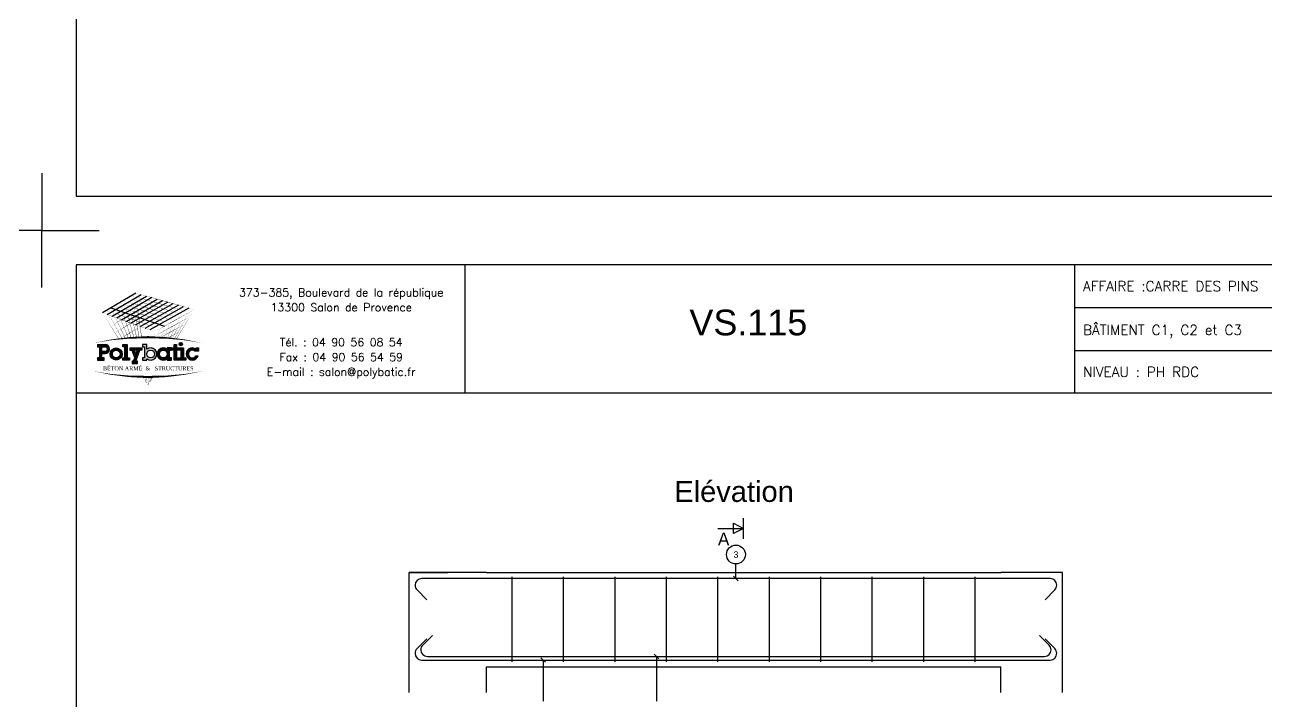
# Model space of a CAD drawing. Header units: metres. Extents: x -5618 to 118954, y -306 to 4637.
# Drawn here: x 26874 to 27598, y 619 to 1014 of the extents above; entities that cross this region are included whole.
import ezdxf
from ezdxf.enums import TextEntityAlignment as Align

# ---------------------------------------------------------------- set-up
doc = ezdxf.new("R2010")
doc.units = ezdxf.units.M
for name, color, linetype in [('1', 7, 'Continuous'), ('104', 7, 'Continuous'), ('173', 7, 'Continuous'), ('6', 7, 'Continuous'), ('7', 7, 'Continuous')]:
    doc.layers.add(name, color=color, linetype=linetype)
doc.styles.add('ARIAL', font='ARIAL.TTF')
doc.styles.add('POLYBATIC', font='TIMES.TTF')
doc.styles.add('schéma', font='simplex.shx')

# ---------------------------------------------------------------- blocks, each defined once
blk = doc.blocks.new('A$C492E529B')
h = blk.add_hatch(color=256)
h.paths.add_polyline_path([(-1.982500000000002, 0.1), (-2.082500000000003, 0.1), (-2.082500000000003, 0.2999999999999999), (-1.932500000000003, 0.2999999999999999, 1), (-1.932500000000003, 0.7), (-2.282500000000002, 0.7), (-2.282500000000001, 0.6), (-2.182500000000003, 0.6), (-2.182500000000003, 0.1), (-2.282500000000003, 0.1), (-2.282500000000004, -6.938893903907228e-18), (-1.982500000000003, -6.938893903907228e-18)])
h.paths.add_polyline_path([(-2.082500000000003, 0.3999999999999889), (-2.082500000000003, 0.6), (-1.932500000000003, 0.6, -1), (-1.932500000000003, 0.3999999999999999)], flags=16)
for color, points in [(256, [(-0.9375, 0.7), (-1.137499999999999, 0.7000000000000001), (-1.137500000000001, 0.5999999999999999), (-1.0375, 0.6), (-1.0375, 0.09999999999999998), (-1.137500000000001, 0.09999999999999996), (-1.137499999999999, -4.163336342344337e-17), (-0.8375000000000021, -4.163336342344337e-17), (-0.8375000000000004, 0.09999999999999994), (-0.9374999999999982, 0.09999999999999998)]), (256, [(1.392500000000002, 0.55), (1.2925, 0.55), (1.2925, 0.7000000000000001), (1.192500000000003, 0.7000000000000001), (1.192500000000003, 0.55), (1.092500000000003, 0.55), (1.092500000000003, 0.45), (1.192500000000004, 0.45), (1.192500000000003, -6.938893903907228e-18), (1.392500000000002, -6.938893903907228e-18), (1.392500000000002, 0.1), (1.292500000000004, 0.1), (1.292500000000004, 0.45), (1.392500000000005, 0.45)]), (140, [(1.412500000000003, 0.7250000000000001, 1), (1.562500000000005, 0.7250000000000001, 1)]), (256, [(-0.3674999999999997, 0.45), (-0.2675000000000001, 0.45), (-0.2674999999999983, 0.55), (-0.5234481005020868, 0.55), (-0.5234481005020868, 0.45), (-0.4734481005020861, 0.45), (-0.5425000000000004, 0.2527088585773882), (-0.6115518994979148, 0.45), (-0.5615518994979141, 0.45), (-0.5615518994979141, 0.55), (-0.8175000000000008, 0.55), (-0.8175000000000008, 0.45), (-0.7175000000000011, 0.45), (-0.5954740502510436, 0.1013544292886954), (-0.6484481005020868, -0.04999999999999991), (-0.7175000000000011, -0.04999999999999991), (-0.7175000000000011, -0.1499999999999999), (-0.4675000000000011, -0.1499999999999999), (-0.4675000000000011, -0.04999999999999991), (-0.5424999999999986, -0.0499999999999999)]), (256, [(1.612500000000002, 0.55), (1.412500000000003, 0.55), (1.412500000000003, 0.45), (1.512500000000003, 0.45), (1.512500000000003, 0.1), (1.412500000000003, 0.09999999999999999), (1.412500000000003, -6.938893903907228e-18), (1.712500000000002, -6.938893903907228e-18), (1.7125, 0.09999999999999999), (1.612500000000002, 0.1)]), (256, [(2.129974487139162, 0.4), (2.282500000000004, 0.4), (2.282500000000002, 0.55), (2.182500000000005, 0.55), (2.182500000000003, 0.487132034355964, 3.359496397493009), (2.272075131106462, 0.2), (2.165613883008421, 0.2, -3.125801635094081)])]:
    blk.add_hatch(color=color).paths.add_polyline_path(points)
h = blk.add_hatch(color=256)
h.paths.add_polyline_path([(-0.04749999999999943, 0.4871320343559638), (-0.04749999999999766, 0.7000000000000001), (-0.2474999999999987, 0.7), (-0.2474999999999987, 0.6000000000000001), (-0.1474999999999991, 0.6000000000000001), (-0.1474999999999991, 0.1), (-0.2475000000000005, 0.09999999999999999), (-0.2474999999999987, -6.938893903907228e-18), (-0.04749999999999766, -1.387778780781446e-17), (-0.04749999999999943, 0.06286796564403607, 2.121320343559649)])
h.paths.add_polyline_path([(-0.04749999999999943, 0.275, -1), (0.3025000000000002, 0.275, -1)], flags=16)
h = blk.add_hatch(color=256)
h.paths.add_polyline_path([(-1.157500000000001, 0.275, 1), (-1.707500000000001, 0.275, 1)])
h.paths.add_polyline_path([(-1.607500000000002, 0.275, -1), (-1.257500000000002, 0.275, -1)], flags=16)
h = blk.add_hatch(color=256)
h.paths.add_polyline_path([(1.072500000000003, 0.1), (0.9725000000000037, 0.1), (0.9725000000000037, 0.45), (1.072500000000003, 0.45), (1.072500000000003, 0.55), (0.872500000000004, 0.55), (0.872500000000004, 0.4871320343559638, 2.121320343559652), (0.872500000000004, 0.06286796564403632), (0.8725000000000058, -1.387778780781446e-17), (1.072500000000002, 0)])
h.paths.add_polyline_path([(0.5225000000000026, 0.275, -1), (0.8725000000000023, 0.275, -1)], flags=16)
for p, q in [((-0.5954740502510436, 0.101354429288693), (-0.7175000000000011, 0.45)), ((-0.6484481005020868, -0.04999999999999991), (-0.5954740502510454, 0.1013544292886897)), ((-0.5425000000000004, 0.2527088585773872), (-0.6115518994979148, 0.45)), ((-0.5425000000000004, -0.04999999999999991), (-0.3674999999999997, 0.45)), ((-0.5425000000000004, 0.2527088585773867), (-0.4734481005020861, 0.45)), ((0.872500000000004, 0.55), (0.872500000000004, 0.4871320343559638)), ((1.072500000000003, 0.55), (0.872500000000004, 0.55)), ((0.872500000000004, 0.06286796564403632), (0.872500000000004, -6.938893903907228e-18)), ((0.9725000000000037, 0.1), (0.9725000000000037, 0.45)), ((0.9725000000000037, 0.45), (1.072500000000003, 0.45)), ((1.072500000000003, 0.1), (0.9725000000000037, 0.1)), ((1.072500000000003, 0.45), (1.072500000000003, 0.55)), ((1.072500000000003, -6.938893903907228e-18), (1.072500000000003, 0.1)), ((2.165613883008421, 0.2), (2.272075131106462, 0.2)), ((0.872500000000004, -6.938893903907228e-18), (1.072500000000003, -6.938893903907228e-18))]:
    blk.add_line(p, q)
for points in [[(-2.282500000000002, 0.7), (-1.932500000000003, 0.7)], [(-2.282500000000002, 0.7), (-2.282500000000002, 0.6), (-2.182500000000003, 0.6), (-2.182500000000003, 0.1), (-2.282500000000002, 0.1), (-2.282500000000002, -6.938893903907228e-18), (-1.982500000000003, -6.938893903907228e-18), (-1.982500000000003, 0.1), (-2.082500000000003, 0.1), (-2.082500000000003, 0.2999999999999999), (-1.932500000000003, 0.2999999999999999)], [(-2.082500000000003, 0.3999999999999999), (-2.082500000000003, 0.6), (-1.932500000000003, 0.6)], [(-1.137499999999999, 0.7), (-0.9375, 0.7), (-0.9375, 0.09999999999999998), (-0.8375000000000004, 0.09999999999999994), (-0.8375000000000004, -4.163336342344337e-17), (-1.137499999999999, -4.163336342344337e-17), (-1.137499999999999, 0.09999999999999998), (-1.0375, 0.09999999999999998), (-1.0375, 0.6), (-1.137499999999999, 0.6), (-1.137499999999999, 0.7)], [(-0.2474999999999987, 0.7), (-0.2474999999999987, 0.6000000000000001), (-0.1474999999999991, 0.6000000000000001), (-0.1474999999999991, 0.1), (-0.2474999999999987, 0.1), (-0.2474999999999987, -6.938893903907228e-18), (-0.04749999999999943, -6.938893903907228e-18), (-0.04749999999999943, 0.06286796564403607)], [(-0.04749999999999943, 0.4871320343559638), (-0.04749999999999943, 0.7), (-0.2474999999999987, 0.7)], [(1.092500000000003, 0.55), (1.192500000000003, 0.55), (1.192500000000003, 0.7000000000000001), (1.292500000000002, 0.7000000000000001), (1.292500000000002, 0.55), (1.392500000000004, 0.55), (1.392500000000004, 0.45), (1.292500000000002, 0.45), (1.292500000000002, 0.1), (1.392500000000004, 0.1), (1.392500000000004, -6.938893903907228e-18), (1.192500000000003, -6.938893903907228e-18), (1.192500000000003, 0.45), (1.092500000000003, 0.45)], [(-2.082500000000003, 0.3999999999999999), (-1.932500000000003, 0.3999999999999999)], [(-0.8175000000000008, 0.55), (-0.5615518994979141, 0.55)], [(-0.8175000000000008, 0.55), (-0.8175000000000008, 0.45), (-0.7175000000000011, 0.45)], [(-0.6115518994979148, 0.45), (-0.5615518994979141, 0.45), (-0.5615518994979141, 0.55)], [(-0.5234481005020868, 0.55), (-0.2675000000000001, 0.55), (-0.2675000000000001, 0.45), (-0.3674999999999997, 0.45)], [(-0.4734481005020861, 0.45), (-0.5234481005020868, 0.45), (-0.5234481005020868, 0.55)], [(1.092500000000003, 0.45), (1.092500000000003, 0.55)], [(1.412500000000003, 0.45), (1.412500000000003, 0.55), (1.612500000000002, 0.55), (1.612500000000002, 0.1), (1.712500000000002, 0.1), (1.712500000000002, -6.938893903907228e-18), (1.412500000000003, -6.938893903907228e-18), (1.412500000000003, 0.1), (1.512500000000003, 0.1), (1.512500000000003, 0.45), (1.412500000000003, 0.45)], [(2.182500000000003, 0.487132034355964), (2.182500000000003, 0.55), (2.282500000000002, 0.55), (2.282500000000002, 0.4), (2.129974487139162, 0.4)], [(-0.6484481005020868, -0.04999999999999991), (-0.7175000000000011, -0.04999999999999991), (-0.7175000000000011, -0.1499999999999999), (-0.4675000000000011, -0.1499999999999999), (-0.4675000000000011, -0.04999999999999991), (-0.5425000000000004, -0.04999999999999991)]]:
    blk.add_lwpolyline(points)
at = {"color": 140}
blk.add_circle((1.487500000000004, 0.7250000000000001), 0.07500000000000107, dxfattribs=at)
for centre, radius in [((-1.432500000000001, 0.275), 0.275), ((-1.432500000000001, 0.275), 0.175), ((0.1275000000000013, 0.275), 0.175), ((0.6975000000000033, 0.275), 0.175)]:
    blk.add_circle(centre, radius)
for centre, radius, start, end in [((-1.932500000000003, 0.5), 0.2, 270, 90), ((-1.932500000000003, 0.5), 0.1, 270, 90), ((0.1275000000000013, 0.275), 0.275, 230.4788036413577, 129.5211963586423), ((0.6975000000000033, 0.275), 0.275, 50.47880364135766, 309.5211963586423), ((2.007500000000002, 0.275), 0.275, 50.47880364135766, 344.1733798681277), ((2.007500000000002, 0.275), 0.175, 45.58469140280684, 334.6230664748476)]:
    blk.add_arc(centre, radius, start, end)
blk = doc.blocks.new('POLYBATIC')
at = {"color": 140}
for p, q in [((-0.4296875000004547, 3.28125), (-1.601562500000455, 2.578125)), ((-1.434659090909463, 2.517755681818244), (-0.2414772727272521, 3.227982954545496)), ((-1.267755681818471, 2.457386363636374), (-0.05326704545473149, 3.174715909090992)), ((0.1349431818182438, 3.121448863636374), (-1.100852272727479, 2.397017045454504)), ((-1.308593750000455, 2.75390625), (0.5859375, 2.109375)), ((-0.933948863636715, 2.336647727272748), (0.323153409090537, 3.06818181818187)), ((-0.7670454545457233, 2.276278409090992), (0.5113636363635123, 3.014914772727252)), ((0.6995738636360329, 2.961647727272748), (-0.6001420454547315, 2.215909090909008)), ((-0.4332386363639671, 2.155539772727366), (0.8877840909092356, 2.908380681818244)), ((1.075994318181529, 2.855113636363626), (-0.2663352272729753, 2.095170454545496)), ((-0.09943181818198354, 2.034801136363626), (1.264204545454504, 2.801846590909008)), ((1.452414772727025, 2.748579545454504), (0.06747159090900823, 1.97443181818187))]:
    blk.add_line(p, q, dxfattribs=at)
for points in [[(-1.015625000000455, 2.9296875, 0.015625, 0, 0), (-0.4296875000004547, 3.28125, 0, 0, 0)], [(-0.8380681818182438, 2.87286931818187, 0.015625, 0, 0), (-0.2414772727272521, 3.227982954545496, 0, 0, 0)], [(0.283203125, 2.802734375, 0.015625, 0, 0), (-0.7226562500004547, 3.10546875, 0, 0, 0)], [(-0.3979455071712437, 1.710090152438511, 0.01404154563583916, 0, 0), (-0.7226562500004547, 3.10546875, 0, 0, 0)], [(-0.6605113636364877, 2.816051136363626, 0.015625, 0, 0), (-0.05326704545473149, 3.174715909090992, 0, 0, 0)], [(0.4443359375002274, 2.8955078125, 0.015625, 0, 0), (-0.5761718750004547, 3.193359375, 0, 0, 0)], [(-0.3091679367046254, 1.713523988177485, 0.01448156953465553, 0, 0), (-0.5761718750004547, 3.193359375, 0, 0, 0)], [(-0.4829545454547315, 2.759232954545496, 0.015625, 0, 0), (0.1349431818182438, 3.121448863636374, 0, 0, 0)], [(0.60546875, 2.98828125, 0.015625, 0, 0), (-0.4296875000004547, 3.28125, 0, 0, 0)], [(-0.2247129179731928, 1.715989555429132, 0.01490724232924596, 0, 0), (-0.4296875000004547, 3.28125, 0, 0, 0)], [(-0.3053977272729753, 2.702414772727366, 0.015625, 0, 0), (0.323153409090537, 3.06818181818187, 0, 0, 0)], [(-1.601562500000455, 2.578125, 0, 0.015625, 0), (-1.015625000000455, 2.9296875, 0, 0, 0)], [(-1.455965909090764, 2.34375, 0, 0.015625, 0), (-0.9232954545454959, 2.663352272727366, 0, 0, 0)], [(-0.5224609375, 2.3388671875, 0.015625, 0, 0), (-1.455078125000455, 2.666015625, 0, 0, 0)], [(-0.9131357219118854, 1.673060752227684, 0.0116390314757204, 0, 0), (-1.455078125000455, 2.666015625, 0, 0, 0)], [(-1.434659090909463, 2.517755681818244, 0, 0.015625, 0), (-0.8380681818182438, 2.87286931818187, 0, 0, 0)], [(-0.3613281249997726, 2.431640625, 0.015625, 0, 0), (-1.308593750000455, 2.75390625, 0, 0, 0)], [(-0.8000544418000572, 1.683696661101635, 0.01214422228537064, 0, 0), (-1.308593750000455, 2.75390625, 0, 0, 0)], [(-1.267755681818471, 2.457386363636374, 0, 0.015625, 0), (-0.6605113636364877, 2.816051136363626, 0, 0, 0)], [(-0.2001953125, 2.5244140625, 0.015625, 0, 0), (-1.162109375000455, 2.841796875, 0, 0, 0)], [(-0.6921335829376858, 1.692528341469028, 0.01263800449243644, 0, 0), (-1.162109375000455, 2.841796875, 0, 0, 0)], [(-1.100852272727479, 2.397017045454504, 0, 0.015625, 0), (-0.4829545454547315, 2.759232954545496, 0, 0, 0)], [(-0.03906250000045475, 2.6171875, 0.015625, 0, 0), (-1.015625000000455, 2.9296875, 0, 0, 0)], [(-0.5892474188822234, 1.699752169851649, 0.0131193101882493, 0, 0), (-1.015625000000455, 2.9296875, 0, 0, 0)], [(-0.933948863636715, 2.336647727272748, 0, 0.015625, 0), (-0.3053977272729753, 2.702414772727366, 0, 0, 0)], [(-0.390625, 2.982954545454504, 0, 0.015625, 0), (-0.9232954545454959, 2.663352272727366, 0, 0, 0)], [(0.1220703125, 2.7099609375, 0.015625, 0, 0), (-0.8691406250004547, 3.017578125, 0, 0, 0)], [(-0.4912426523219438, 1.705550332218991, 0.01358734283786201, 0, 0), (-0.8691406250004547, 3.017578125, 0, 0, 0)], [(-0.3515625, 2.684659090909008, 0, 0.015625, 0), (-0.8309659090909918, 2.397017045454504, 0, 0, 0)], [(-0.7670454545457233, 2.276278409090992, 0, 0.015625, 0), (-0.1278409090909918, 2.645596590909008, 0, 0, 0)], [(-0.1278409090909918, 2.645596590909008, 0.015625, 0, 0), (0.5113636363635123, 3.014914772727252, 0, 0, 0)], [(0.04971590909099177, 2.588778409090992, 0.015625, 0, 0), (0.6995738636360329, 2.961647727272748, 0, 0, 0)], [(1.11328125, 2.40234375, 0, 0.015625, 0), (0.1220703125, 2.7099609375, 0, 0, 0)], [(0.2272727272727479, 2.531960227272748, 0.015625, 0, 0), (0.8877840909092356, 2.908380681818244, 0, 0, 0)], [(1.2890625, 2.5, 0, 0.015625, 0), (0.283203125, 2.802734375, 0, 0, 0)], [(0.4048295454542767, 2.475142045454504, 0.015625, 0, 0), (1.075994318181529, 2.855113636363626, 0, 0, 0)], [(1.46484375, 2.59765625, 0, 0.015625, 0), (0.4443359375002274, 2.8955078125, 0, 0, 0)], [(0.5823863636364877, 2.41832386363626, 0.015625, 0, 0), (1.264204545454504, 2.801846590909008, 0, 0, 0)], [(1.640625000000227, 2.6953125, 0, 0.015625, 0), (0.60546875, 2.98828125, 0, 0, 0)], [(0.7599431818180165, 2.36150568181813, 0.015625, 0, 0), (1.452414772727025, 2.748579545454504, 0, 0, 0)], [(0.9374999999995453, 2.3046875, 0.015625, 0, 0), (1.640625000000227, 2.6953125, 0, 0, 0)], [(1.012016020391002, 1.662597747784957, 0.01197350437350787, 0, 0), (1.640625000000227, 2.6953125, 0, 0, 0)], [(-0.68359375, 2.24609375, 0.015625, 0, 0), (-1.601562500000455, 2.578125, 0, 0, 0)], [(-1.031467709796289, 1.660411435280935, 0.01112380078447304, 0, 0), (-1.601562500000455, 2.578125, 0, 0, 0)], [(-1.310369318181984, 2.109375, 0, 0.015625, 0), (-0.8309659090909918, 2.397017045454504, 0, 0, 0)], [(-0.3124999999997726, 2.386363636363626, 0, 0.015625, 0), (-0.738636363636715, 2.13068181818187, 0, 0, 0)], [(0.234375, 1.9140625, 0, 0.015625, 0), (-0.68359375, 2.24609375, 0, 0, 0)], [(-0.6001420454547315, 2.215909090909008, 0, 0.015625, 0), (0.04971590909099177, 2.588778409090992, 0, 0, 0)], [(0.41015625, 2.01171875, 0, 0.015625, 0), (-0.5224609375, 2.3388671875, 0, 0, 0)], [(-0.4332386363639671, 2.155539772727366, 0, 0.015625, 0), (0.2272727272727479, 2.531960227272748, 0, 0, 0)], [(0.5859375, 2.109375, 0, 0.015625, 0), (-0.3613281249997726, 2.431640625, 0, 0, 0)], [(-0.2663352272729753, 2.095170454545496, 0, 0.015625, 0), (0.4048295454542767, 2.475142045454504, 0, 0, 0)], [(0.7617187500002274, 2.20703125, 0, 0.015625, 0), (-0.2001953125, 2.5244140625, 0, 0, 0)], [(-0.09943181818198354, 2.034801136363626, 0, 0.015625, 0), (0.5823863636364877, 2.41832386363626, 0, 0, 0)], [(0.9374999999995453, 2.3046875, 0, 0.015625, 0), (-0.03906250000045475, 2.6171875, 0, 0, 0)], [(0.06747159090900823, 1.97443181818187, 0, 0.015625, 0), (0.7599431818180165, 2.36150568181813, 0, 0, 0)], [(0.234375, 1.9140625, 0, 0.015625, 0), (0.9374999999995453, 2.3046875, 0, 0, 0)], [(0.5866968277300657, 1.699916449576676, 0.007180386554667803, 0, 0), (0.7617187500002274, 2.20703125, 0, 0, 0)], [(0.6885950454347949, 1.692796153361087, 0.008296831818832406, 0, 0), (0.9374999999995453, 2.3046875, 0, 0, 0)], [(0.7648212005681216, 1.884417712436971, 0.015625, 0, 0), (1.342329545454277, 2.20525568181813, 0, 0, 0)], [(0.7810150218122089, 1.685348204963248, 0.00932677131755205, 0, 0), (1.11328125, 2.40234375, 0, 0, 0)], [(0.8522727272725206, 2.095170454545496, 0.015625, 0, 0), (1.491477272727025, 2.450284090909008, 0, 0, 0)], [(0.8650912233908912, 1.677752675667421, 0.01027809155415822, 0, 0), (1.2890625, 2.5, 0, 0, 0)], [(0.9418075391890852, 1.670138702828694, 0.01115810583063171, 0, 0), (1.46484375, 2.59765625, 0, 0, 0)], [(-1.953125, 1.5078125, 0, 0.078125, -0.05384344768960826), (0, 1.71875, 0, 0, 0)], [(-1.164772727272975, 1.875, 0, 0.015625, 0), (-0.738636363636715, 2.13068181818187, 0, 0, 0)], [(-1.019176136363967, 1.640625, 0, 0.015625, 0), (-0.6463068181817562, 1.864346590909008, 0, 0, 0)], [(-0.2734375, 2.08806818181813, 0, 0.015625, 0), (-0.6463068181817562, 1.864346590909008, 0, 0, 0)], [(-0.2343750000004547, 1.789772727272748, 0, 0.006380219183002012, 0), (-0.364879483288405, 1.711470037299478, 0, 0.006380219183002012, 0)], [(1.953125, 1.5078125, 0, 0.078125, 0.05384344768960826), (0, 1.71875, 0, 0, 0)], [(0.2130681818182438, 1.74005681818187, 0, 0.015625, 0), (0.8522727272725206, 2.095170454545496, 0, 0, 0)], [(0.2101635290903232, 1.716335487573815, 0.003228196121244227, 0, 0), (0.234375, 1.9140625, 0, 0, 0)], [(0.3490664007761097, 1.712087584760297, 0.004654464702752464, 0, 0), (0.41015625, 2.01171875, 0, 0, 0)], [(0.4469534160696185, 1.707824498826653, 0.006931142164855608, 0.015625, 0), (0.7670454545452685, 1.885653409090992, 0, 0, 0)], [(0.4740167860959446, 1.706460429945992, 0.005969104741541102, 0, 0), (0.5859375, 2.109375, 0, 0, 0)], [(0.6795939278408696, 1.674900666982467, 0.015625, 0, 0), (1.193181818181984, 1.960227272727366, 0, 0, 0)], [(0.9595825479204905, 1.668281339753776, 0.002934513941093933, 0, 0), (1.044034090909008, 1.715198863636374, 0, 0, 0)], [(-1.953125, 0.5234375, 0, 0.078125, 0.05384344768960826), (0, 0.3125, 0, 0, 0)], [(1.953125, 0.5234375, 0, 0.078125, -0.05384344768960826), (0, 0.3125, 0, 0, 0)], [(0, 0, 0, 0.003813184372856077, 0), (-0.195425699109137, 0.3145877107606339, 0, 0.003813184372856077, 0)], [(0, 0, 0, 0.003681835129602301, 0), (-0.1714354482223825, 0.3141065594943484, 0, 0.003681835129602301, 0)], [(0, 0, 0, 0.003559883067564705, 0), (-0.1490701034542781, 0.3137146953291676, 0, 0.003559883067564705, 0)], [(0, 0, 0, 0.003446298807918057, 0), (-0.1281592369196005, 0.3133977978450275, 0, 0.003446298807918057, 0)], [(0, 0, 0, 0.003340204242443637, 0), (-0.1085566378797012, 0.3131441477290764, 0, 0.003340204242443637, 0)], [(0, 0, 0, 0.00324084487628895, 0), (-0.09013599812169559, 0.312944083366574, 0, 0.00324084487628895, 0)], [(0, 0, 0, 0.00314756816438513, 0), (-0.07278751380135873, 0.312789586335839, 0, 0.00314756816438513, 0)], [(0, 0, 0, 0.003059806352468915, 0), (-0.05641517962362741, 0.3126739616427585, 0, 0.003059806352468915, 0)], [(0, 0, 0, 0.003059806352468926, 0), (-0.05641517962362741, 0.3126739616427585, 0, 0.003059806352468926, 0)], [(0, 0, 0, 0.002977062747662009, 0), (-0.04093461278057475, 0.3125915885044606, 0, 0.002977062747662009, 0)], [(0, 0, 0, 0.005103348149100338, 0), (0.03827511111785498, 0.3125800741324838, 0, 0.005103348149100338, 0)], [(0, 0, 0, 0.004857820584163759, 0), (0.06375889516698408, 0.3127222001055543, 0, 0.004857820584163759, 0)], [(0, 0, 0, 0.004635747574430795, 0), (0.08692026702033218, 0.3129129612740371, 0, 0.004635747574430795, 0)], [(0, 0, 0, 0.004433818568920311, 0), (0.1080743276174871, 0.3131384364301084, 0, 0.004433818568920311, 0)], [(0, 0, 0, 0.004249332961201733, 0), (0.1274799888360576, 0.3133883058886795, 0, 0.004249332961201733, 0)], [(0, 0, 0, 0.004080063185600645, 0), (0.1453522509866616, 0.3136548573932032, 0, 0.004080063185600645, 0)], [(0, 0, 0, 0.003924153640373415, 0), (0.1618713376651613, 0.3139322912297757, 0, 0.003924153640373415, 0)], [(0, 0, 0, 0.003780044831076442, 0), (0.1771896014565755, 0.3142162265830848, 0, 0.003780044831076442, 0)], [(0, 0, 0, 0.003646415603355052, 0), (0.1914368191760332, 0.314503345789376, 0, 0.003646415603355052, 0)]]:
    blk.add_lwpolyline(points, format="xyseb", dxfattribs=at)
at = {"color": 5, "xscale": 0.78125, "yscale": 0.78125, "zscale": 0.78125}
blk.add_blockref('A$C492E529B', (0, 0.9102189642169378), dxfattribs=at)
at = {"lineweight": 60, "style": 'POLYBATIC'}
for s, p in [('BÉTON ARMÉ', (-1.586656885245475, 0.546875)), ('STRUCTURES', (0.2401012856082616, 0.546875))]:
    blk.add_text(s, height=0.140625, dxfattribs=at).set_placement(p)
at = {"color": 140, "style": 'POLYBATIC'}
blk.add_text('&', height=0.140625, dxfattribs=at).set_placement((0, 0.546875), align=Align.CENTER)

msp = doc.modelspace()

# ---------------------------------------------------------------- linework, layer by layer
for p, q in [((27485.6959778349, 873.7820244749722), (27485.6959778349, 798.8407812320341)), ((27485.69597783514, 848.7845244746835), (27648.6659351606, 848.7845244746835)), ((27485.69597783514, 823.787024474744), (27648.6659351606, 823.787024474744))]:
    msp.add_line(p, q)
for points in [[(26903.6131860891, 1573.712024445221), (26903.6131860891, 913.7780244450963), (27853.51818608889, 913.7780244450963), (27853.51818608889, 1573.712024445221)], [(26903.6131860891, 873.7820244749722), (26903.6131860891, 213.8480244748473), (27853.51818608889, 213.8480244748473), (27853.51818608889, 873.7820244749722)]]:
    msp.add_lwpolyline(points, close=True)
for points in [[(26883.61518608896, 927.1100244153471), (26883.61518608896, 893.7800244451913), (26850.28518608912, 893.7800244451913)], [(26883.61518608896, 927.1100244451494), (26883.61518608896, 893.7800244451913), (26916.94518608903, 893.7800244451913)], [(26883.61518608896, 860.4500244748027), (26883.61518608896, 893.780024474528), (26916.94518608903, 893.780024474528)], [(27130.25718608895, 873.7820244749722), (27130.25906618173, 798.8407812320341)], [(27853.51818608889, 798.8407812320341), (26903.6131860891, 798.8407812320341)]]:
    msp.add_lwpolyline(points)
at = {"layer": '1', "color": 1}
for points in [[(27107.98543781793, 655.6021012418769), (27102.3285878179, 649.9452512418757)], [(27111.28543781798, 657.6521012418762), (27105.62858781795, 651.9952512418749)], [(27470.94401281798, 651.9952512418749), (27465.28716281796, 657.6521012418762)], [(27474.24401281803, 649.9452512418757), (27468.587162818, 655.6021012418769)], [(27101.18631281791, 647.1875262418762), (27101.18631281791, 647.1875262418762)], [(27104.48631281796, 649.2375262418755), (27104.48631281796, 649.2375262418755)], [(27108.38631281798, 645.3375262418758), (27468.18631281791, 645.3375262418758)], [(27472.08631281793, 649.2375262418755), (27472.08631281793, 649.2375262418755)], [(27475.38631281798, 647.1875262418762), (27475.38631281798, 647.1875262418762)], [(27105.08631281793, 643.2875262418747), (27471.48631281796, 643.2875262418747)]]:
    msp.add_lwpolyline(points, dxfattribs=at)
for centre, start, end in [((27108.38631281798, 649.2375262418755), 135.0000000000069, 180), ((27468.18631281791, 649.2375262418755), 0, 44.99999999999309), ((27105.08631281793, 647.1875262418762), 135.0000000000069, 180), ((27105.08631281793, 647.1875262418762), 180, 270), ((27108.38631281798, 649.2375262418755), 180, 270), ((27468.18631281791, 649.2375262418755), 270, 0), ((27471.48631281796, 647.1875262418762), 270, 0), ((27471.48631281796, 647.1875262418762), 0, 44.99999999999309)]:
    msp.add_arc(centre, 3.9, start, end, dxfattribs=at)
at = {"layer": '104', "color": 104}
for points in [[(27292.786312818, 714.0375262418747), (27292.786312818, 726.0375262418747)], [(27277.786312818, 720.0375262418747), (27292.786312818, 720.0375262418747)]]:
    msp.add_lwpolyline(points, dxfattribs=at)
msp.add_lwpolyline([(27292.786312818, 720.0375262418747), (27286.78631281789, 717.0375262418747), (27286.78631281789, 723.0375262418747), (27292.786312818, 720.0375262418747)], close=True, dxfattribs=at)
at = {"layer": '173', "color": 173}
for points in [[(27471.48631281796, 690.7875262418747), (27105.08631281793, 690.7875262418747)], [(27157.78631281789, 642.2875262418747), (27157.78631281789, 691.7875262418747)], [(27187.786312818, 642.2875262418747), (27187.786312818, 691.7875262418747)], [(27217.786312818, 642.2875262418747), (27217.786312818, 691.7875262418747)], [(27247.786312818, 642.2875262418747), (27247.786312818, 691.7875262418747)], [(27277.786312818, 642.2875262418747), (27277.786312818, 691.7875262418747)], [(27307.78631281789, 642.2875262418747), (27307.78631281789, 691.7875262418747)], [(27337.786312818, 642.2875262418747), (27337.786312818, 691.7875262418747)], [(27367.786312818, 642.2875262418747), (27367.786312818, 691.7875262418747)], [(27397.786312818, 642.2875262418747), (27397.786312818, 691.7875262418747)], [(27427.786312818, 642.2875262418747), (27427.786312818, 691.7875262418747)], [(27101.18631281791, 686.8875262418751), (27101.18631281791, 686.8875262418751)], [(27102.3285878179, 684.129826241875), (27107.98543781793, 678.4729512418762)], [(27468.587162818, 678.4729512418762), (27474.24401281803, 684.129826241875)], [(27475.38631281798, 686.8875262418751), (27475.38631281798, 686.8875262418751)]]:
    msp.add_lwpolyline(points, dxfattribs=at)
for centre, start, end in [((27105.08631281793, 686.8875262418751), 90, 180), ((27471.48631281796, 686.8875262418751), 0, 90), ((27105.08631281793, 686.8875262418751), 180, 224.9999999999931), ((27471.48631281796, 686.8875262418751), 315.0000000000069, 0)]:
    msp.add_arc(centre, 3.9, start, end, dxfattribs=at)
at = {"layer": '6', "color": 6}
for points in [[(27288.286312818, 690.7875262418747), (27288.286312818, 699.2875262418765)], [(27286.96048781794, 692.1133512418764), (27289.61213781795, 689.4617012418748)], [(27177.24946281797, 641.9617012418748), (27174.59781281796, 644.6133512418746)], [(27243.35771281802, 644.0117012418759), (27240.706062818, 646.6633512418757)], [(27242.03188781795, 645.3375262418758), (27242.03188781795, 619.2875262418765)], [(27175.92363781802, 643.2875262418747), (27175.92363781802, 619.2875262418765)]]:
    msp.add_lwpolyline(points, dxfattribs=at)
msp.add_circle((27288.286312818, 704.7875262418747), 5.5, dxfattribs=at)
at = {"layer": '7', "color": 7}
for points in [[(27142.786312818, 694.2875262418765), (27097.786312818, 694.2875262418765)], [(27097.786312818, 624.2875262418765), (27097.786312818, 694.2875262418765)], [(27097.786312818, 694.2875262418765), (27120.28631281789, 694.2875262418765)], [(27142.786312818, 694.2875262418765), (27442.786312818, 694.2875262418765)], [(27478.78631281789, 694.2875262418765), (27442.786312818, 694.2875262418765)], [(27478.78631281789, 694.2875262418765), (27460.786312818, 694.2875262418765)], [(27478.78631281789, 624.2875262418765), (27478.78631281789, 694.2875262418765)], [(27097.786312818, 624.2875262418765), (27097.786312818, 639.2875262418747)], [(27142.786312818, 639.2875262418747), (27442.786312818, 639.2875262418747)], [(27142.786312818, 624.2875262418765), (27142.786312818, 639.2875262418747)], [(27442.786312818, 624.2875262418765), (27442.786312818, 639.2875262418747)], [(27478.78631281789, 624.2875262418765), (27478.78631281789, 639.2875262418747)]]:
    msp.add_lwpolyline(points, dxfattribs=at)

# ---------------------------------------------------------------- block references
at = {"xscale": 16.49835000000894, "yscale": 16.49834999989253, "zscale": 16.49835000000003}
msp.add_blockref('POLYBATIC', (26945.38211310982, 803.1593032179347), dxfattribs=at)

# ---------------------------------------------------------------- texts
for s, height, style, p in [('AFFAIRE :CARRE DES PINS', 5.832750000000001, 'schéma', (27490.69547783529, 858.3668994747981)), ('VS.115', 15, 'ARIAL', (27261.16933927749, 832.6103495127185)), ('BÂTIMENT C1, C2 et C3', 5.832750000000001, 'schéma', (27490.69547783552, 832.8138994451559)), ('NIVEAU : PH RDC', 5.832750000000001, 'schéma', (27490.69547783506, 808.371899504605))]:
    msp.add_text(s, height=height, dxfattribs=dict(style=style)).set_placement(p)
at = {"style": 'schéma'}
for s, p in [('373-385, Boulevard de la république', (27058.13783653477, 855.2457611802214)), ('13300 Salon de Provence', (27058.13783653477, 846.6153882620105)), ('Tél. : 04 90 56 08 54', (27058.13783653477, 826.2322703364019)), ('Fax : 04 90 56 54 59', (27058.13783653477, 817.6018974185403)), ('E-mail : salon@polybatic.fr', (27058.13783653477, 808.9715244999801))]:
    msp.add_text(s, height=4.6662, dxfattribs=at).set_placement(p, align=Align.CENTER)
at = {"style": 'ARIAL'}
msp.add_text('Elévation', height=12.129346944, dxfattribs=at).set_placement((27287.19785043568, 741.5390974088405), align=Align.MIDDLE_CENTER)
at = {"layer": '104', "color": 104}
msp.add_text('A', height=7.5, dxfattribs=at).set_placement((27277.786312818, 717.5902012418755), align=Align.TOP_LEFT)
at = {"layer": '6', "color": 6}
msp.add_text('3', height=3.75, dxfattribs=at).set_placement((27288.286312818, 704.7875262418747), align=Align.MIDDLE_CENTER)

doc.saveas('drawing.dxf')
